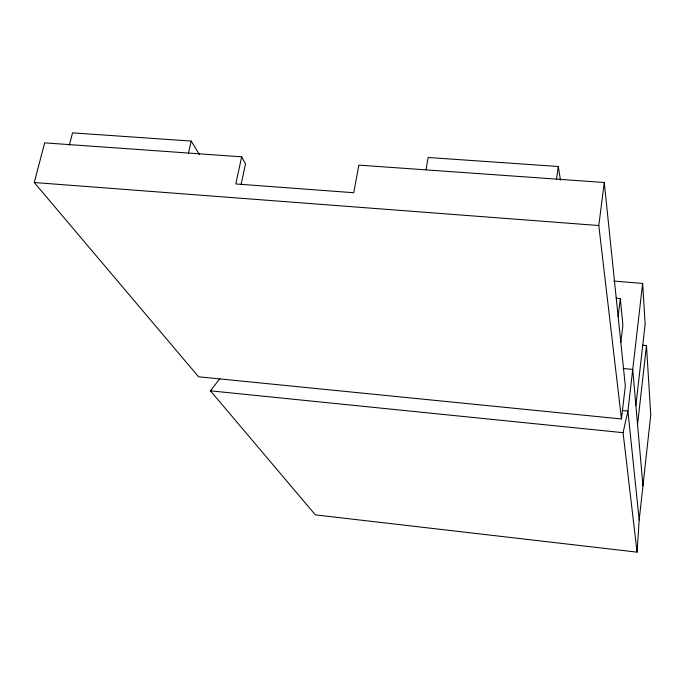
<?xml version="1.0" encoding="UTF-8"?>
<svg xmlns="http://www.w3.org/2000/svg" width="685" height="685" viewBox="0 0 685 685"><rect width="100%" height="100%" fill="white"/><g stroke="black" fill="none" stroke-linecap="round" stroke-linejoin="round"><path stroke-width="1.03" d="M219.859 378.668L210.458 390.844L315.357 514.863L637.059 552.144L639.191 519.983L650.75 415.016L646.477 345.565L642.547 345.214M637.564 424.512L646.477 345.565M635.894 405.486L645.15 324.099L642.65 283.444L613.88 281.064M621.458 418.963L625.319 385.895L604.273 182.501L358.871 165.119L353.717 192.725L235.811 183.957L241.642 156.822L44.679 142.865L34.25 182.518L198.573 376.793L621.458 418.963L598.801 225.528L604.273 182.501M642.65 283.444L627.922 411.068L623.067 432.68L637.059 552.144M618.144 316.598L620.319 298.532L616.158 298.18M620.833 342.551L622.905 325.127L620.319 298.532M556.554 179.008L558.284 166.498L428.134 157.481L426.044 169.769M241.086 184.488L245.513 163.766L241.642 156.822M188.375 153.568L191.218 141.076L72.541 132.856L69.391 145.134M34.25 182.518L598.801 225.528M623.153 368.513L632.726 369.412L642.95 485.862M622.596 410.546L627.922 411.068L639.191 519.983M210.458 390.844L623.067 432.68M191.218 141.076L199.523 154.733M558.284 166.498L560.458 180.052"/></g></svg>
